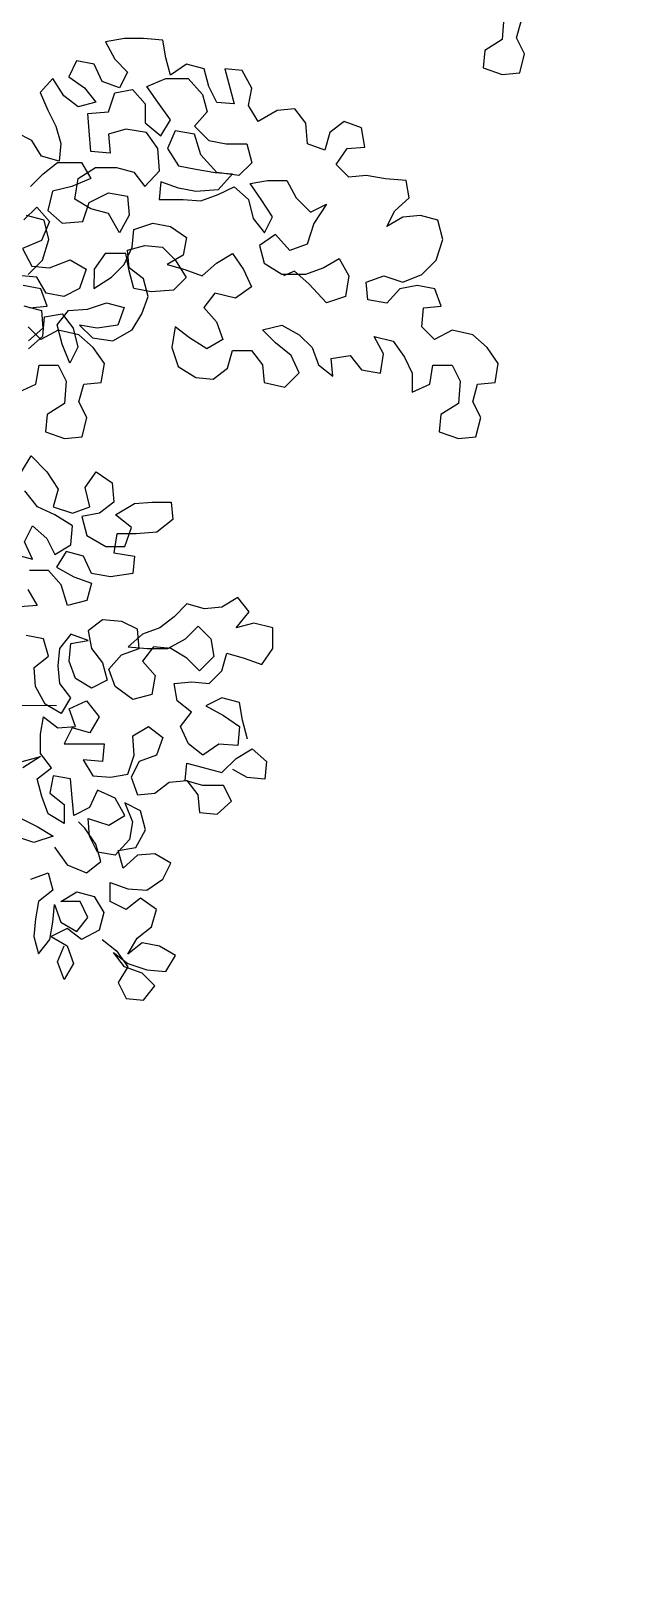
# Model space of a CAD drawing. Header units: inches. Extents: x 350994 to 353538, y 1581369 to 1583842.
# Drawn here: x 351509.033 to 351509.648, y 1583576.493 to 1583578.066 of the extents above; entities that cross this region are included whole.
import ezdxf

# ---------------------------------------------------------------- set-up
doc = ezdxf.new("R2010")
doc.units = ezdxf.units.IN
doc.header["$MEASUREMENT"] = 0
doc.linetypes.add('1', pattern=[0])
doc.layers.add('FOREST', color=96, linetype='Continuous')
doc.layers.add('TREE', color=81, linetype='1')

# ---------------------------------------------------------------- blocks, each defined once
blk = doc.blocks.new('TREE_4')
at = {"color": 94}
for points in [[(2488.3, 6475.2), (2485.3, 6434.7), (2453.5, 6414.5), (2450.6, 6382.7), (2485.3, 6371.1), (2517.1, 6373.9), (2525.8, 6408.6), (2511.4, 6437.5), (2520.1, 6469.3)], [(1606.7, 5793.8), (1638.5, 5808.2), (1644.3, 5842.9), (1679, 5842.8), (1693.5, 5813.9), (1690.5, 5773.4), (1658.7, 5753.2), (1655.8, 5721.4), (1690.5, 5709.8), (1722.3, 5712.7), (1731, 5747.4), (1716.6, 5776.3), (1725.3, 5808.1), (1757.1, 5811), (1762.9, 5845.7), (1742.7, 5874.6), (1716.7, 5897.7), (1679.1, 5906.5), (1647.3, 5889.1), (1624.2, 5912.3)], [(1627.1, 5947), (1658.9, 5949.8), (1647.3, 5981.7), (1615.5, 5987.5)], [(1624.2, 6007.7), (1650.3, 6033.7), (1661.9, 6071.3), (1653.2, 6106), (1621.4, 6114.7)], [(1616.8, 6106.7), (1640, 6129.8), (1663.1, 6103.7), (1648.6, 6069), (1613.9, 6054.6), (1631.2, 6022.8), (1663, 6019.9), (1700.6, 6034.3), (1729.5, 6016.9), (1717.9, 5982.2), (1689, 5967.8), (1657.2, 5973.6), (1639.9, 6002.6), (1605.2, 6005.5)], [(1616.7, 5950.5), (1648.5, 5941.8), (1651.3, 5910), (1625.3, 5886.9)], [(1625.3, 5872.5), (1651.3, 5895.6), (1654.3, 5930.3), (1686.1, 5936), (1706.3, 5910), (1714.9, 5875.3), (1700.4, 5846.4), (1686, 5881.1), (1677.4, 5915.8), (1697.6, 5941.8), (1732.3, 5944.6), (1767, 5956.2), (1798.8, 5947.5), (1787.2, 5915.7), (1749.6, 5909.9), (1717.8, 5915.7), (1741, 5892.6), (1778.5, 5886.8), (1813.3, 5907), (1830.6, 5935.9), (1842.2, 5967.7), (1833.6, 5999.5), (1807.6, 6019.8), (1804.7, 6051.6), (1836.5, 6060.2), (1868.3, 6057.3), (1891.4, 6034.1), (1911.6, 6002.3), (1888.5, 5979.2), (1848, 5976.3), (1816.2, 5982.2), (1807.6, 6014), (1801.8, 6045.8), (1764.2, 6045.8), (1744, 6016.9), (1743.9, 5982.2), (1775.8, 6002.4), (1798.9, 6025.5), (1813.4, 6057.3), (1816.3, 6089.1), (1851, 6100.7), (1882.8, 6094.9), (1911.7, 6074.6), (1905.9, 6042.8), (1877, 6025.5), (1908.8, 6016.8), (1940.6, 6005.2), (1966.6, 6028.3), (1995.5, 6045.6), (2015.7, 6016.7), (2030.2, 5984.9), (2001.2, 5964.6), (1963.7, 5973.3), (1943.4, 5947.3), (1966.5, 5921.3), (1978, 5889.5), (1949.1, 5872.2), (1917.3, 5892.4), (1891.3, 5912.7), (1885.5, 5875.1), (1897, 5840.4), (1928.8, 5820.1), (1960.6, 5817.2), (1986.7, 5837.4), (1995.4, 5869.2), (2030.1, 5869.2), (2050.3, 5843.2), (2053.1, 5811.4), (2090.7, 5802.6), (2116.8, 5828.6), (2102.3, 5860.5), (2073.4, 5883.6), (2050.3, 5906.8), (2085, 5915.4), (2116.8, 5898), (2139.9, 5874.9), (2151.5, 5843.1), (2177.5, 5822.8), (2174.6, 5854.6), (2209.3, 5860.4), (2229.5, 5834.3), (2264.2, 5828.5), (2270, 5863.2), (2252.7, 5895), (2287.4, 5886.3), (2307.6, 5857.4), (2322, 5828.5), (2322, 5793.8), (2353.8, 5808.2), (2359.6, 5842.9), (2394.3, 5842.8), (2408.8, 5813.9), (2405.8, 5773.4), (2374, 5753.2), (2371.1, 5721.4), (2405.8, 5709.8), (2437.6, 5712.7), (2446.3, 5747.4), (2431.9, 5776.3), (2440.6, 5808.1), (2472.4, 5811), (2478.2, 5845.7), (2458, 5874.6), (2432, 5897.7), (2394.4, 5906.5), (2362.6, 5889.1), (2339.5, 5912.3), (2342.4, 5947), (2374.2, 5949.8), (2362.7, 5981.7), (2330.9, 5987.5), (2299.1, 5981.7), (2275.9, 5955.7), (2241.2, 5961.5), (2238.4, 5993.3), (2270.2, 6004.9), (2304.9, 5993.3), (2339.6, 6007.7), (2365.6, 6033.7), (2377.2, 6071.3), (2368.6, 6106), (2336.8, 6114.7), (2305, 6111.8), (2276, 6094.5), (2290.5, 6123.4), (2316.6, 6146.5), (2310.8, 6178.3), (2273.2, 6181.2), (2238.5, 6187.1), (2206.7, 6184.2), (2183.6, 6207.3), (2203.9, 6236.2), (2235.7, 6239.1), (2229.9, 6273.8), (2198.1, 6285.4), (2172.1, 6265.2), (2163.4, 6233.4), (2131.6, 6245), (2128.7, 6282.6), (2108.5, 6308.6), (2076.7, 6305.7), (2042, 6285.5), (2024.7, 6314.5), (2030.5, 6346.3), (2013.2, 6378.1), (1981.4, 6381), (1998.7, 6317.4), (1966.9, 6320.3), (1952.4, 6349.2), (1943.8, 6381), (1912, 6389.7), (1883.1, 6369.5), (1874.4, 6401.3), (1868.7, 6433.2), (1834, 6436.1), (1799.3, 6436.1), (1764.6, 6430.4), (1781.9, 6398.5), (1805, 6375.4), (1790.5, 6346.5), (1758.7, 6358.1), (1744.3, 6389.9), (1712.5, 6395.7), (1698, 6366.8), (1726.9, 6346.5), (1747.1, 6320.5), (1715.3, 6311.9), (1689.3, 6332.1), (1669.1, 6363.9), (1646, 6337.9), (1660.4, 6306.1), (1674.8, 6277.2), (1683.5, 6245.4), (1680.5, 6213.6), (1648.7, 6222.3), (1631.4, 6251.2), (1602.5, 6265.7)], [(1628.4, 6167.4), (1651.6, 6190.5), (1677.6, 6210.7), (1721, 6210.7), (1738.3, 6181.7), (1703.6, 6167.3), (1668.9, 6158.7), (1660.2, 6124), (1686.2, 6100.8), (1723.8, 6103.7), (1735.4, 6138.4), (1770.1, 6155.7), (1804.8, 6149.9), (1807.7, 6115.2), (1790.3, 6083.4), (1770.1, 6118.1), (1738.3, 6126.8), (1709.4, 6144.2), (1715.2, 6181.7), (1747, 6202), (1784.6, 6201.9), (1816.4, 6193.2), (1836.6, 6167.2), (1862.7, 6196.1), (1859.8, 6236.6), (1839.6, 6265.5), (1802, 6271.3), (1770.2, 6262.7), (1773.1, 6228), (1738.4, 6230.9), (1735.5, 6268.5), (1732.7, 6300.3), (1770.2, 6303.1), (1781.8, 6337.8), (1813.7, 6343.6), (1836.8, 6317.5), (1836.7, 6282.8), (1865.6, 6259.7), (1883, 6288.6), (1859.9, 6320.4), (1839.7, 6349.3), (1874.4, 6363.8), (1914.9, 6363.7), (1940.9, 6334.8), (1949.5, 6303), (1926.4, 6277), (1952.3, 6250.9), (1984.1, 6245.1), (2021.7, 6245.1), (2030.4, 6210.4), (2007.2, 6187.3), (1966.8, 6193.1), (1937.9, 6224.9), (1926.3, 6262.5), (1891.6, 6268.3), (1877.2, 6236.5), (1897.4, 6204.7), (1929.2, 6198.9), (1963.9, 6193.1), (1995.7, 6190.2), (1969.6, 6161.3), (1929.1, 6158.4), (1897.3, 6164.2), (1865.5, 6175.8), (1862.6, 6144), (1906, 6144), (1937.8, 6141.1), (1969.6, 6152.6), (1998.5, 6167), (2024.5, 6143.9), (2033.2, 6109.2), (2053.4, 6083.1), (2067.9, 6112), (2047.7, 6143.9), (2027.5, 6172.8), (2059.3, 6178.5), (2094, 6178.5), (2111.3, 6146.7), (2137.3, 6120.6), (2166.2, 6135.1), (2143, 6100.4), (2131.4, 6062.8), (2099.6, 6051.3), (2073.6, 6080.2), (2044.7, 6060), (2053.3, 6028.2), (2085.1, 6007.9), (2128.5, 6007.9), (2160.3, 6019.4), (2189.2, 6036.7), (2206.6, 6004.9), (2200.7, 5967.3), (2166, 5955.8), (2134.3, 5990.5), (2108.3, 6013.7), (2088, 6005)], [(2022.5, 5163.1), (2013.8, 5197.8), (2008.1, 5229.6), (1976.3, 5238.3), (1947.3, 5223.9), (1979.1, 5206.5), (2008, 5186.2), (2005.1, 5151.5), (1970.4, 5154.4), (1941.5, 5134.2), (1915.5, 5154.5), (1901.1, 5186.3), (1921.3, 5212.3), (1895.3, 5232.6), (1889.6, 5264.4), (1921.4, 5267.3), (1953.2, 5264.3), (1976.3, 5287.4), (1985, 5319.2), (2016.8, 5310.5), (2048.6, 5298.9), (2068.9, 5327.8), (2068.9, 5365.4), (2034.2, 5374.1), (2002.4, 5365.5), (2025.6, 5394.4), (2005.4, 5420.4), (1976.4, 5403.1), (1944.6, 5400.2), (1912.8, 5408.9), (1889.7, 5385.8), (1863.6, 5365.6), (1831.8, 5354.1), (1805.8, 5331), (1840.5, 5328), (1878.1, 5328), (1909.9, 5345.3), (1933, 5368.4), (1956.1, 5345.3), (1961.9, 5313.5), (1935.8, 5287.5), (1912.7, 5310.6), (1883.8, 5328), (1852, 5330.9), (1831.8, 5304.9), (1854.9, 5278.9), (1849.1, 5244.2), (1814.4, 5235.5), (1782.6, 5258.7), (1771, 5290.5), (1794.2, 5316.5), (1826, 5328.1), (1823.1, 5362.8), (1794.3, 5377.2), (1759.6, 5380.2), (1733.5, 5359.9), (1739.3, 5328.1), (1759.5, 5302.1), (1768.1, 5270.3), (1739.2, 5255.9), (1710.3, 5273.2), (1698.8, 5305), (1701.7, 5336.8), (1733.5, 5342.6), (1701.7, 5354.2), (1681.4, 5328.2), (1678.5, 5296.4), (1681.4, 5264.6), (1701.6, 5238.5), (1684.2, 5209.6), (1655.3, 5227), (1638, 5258.8), (1635.2, 5293.5), (1661.2, 5313.8), (1652.5, 5345.6), (1620.7, 5351.4)], [(1600.6, 5498.9), (1632.4, 5490.1), (1618, 5522), (1632.5, 5550.9), (1658.5, 5527.7), (1672.9, 5498.8), (1701.9, 5516.1), (1704.8, 5550.8), (1673, 5571.1), (1641.2, 5585.6), (1618.1, 5614.5)], [(1612.3, 5649.2), (1629.7, 5678.1), (1658.6, 5649.1), (1678.8, 5617.3), (1670.1, 5585.5), (1704.8, 5573.9), (1736.6, 5585.5), (1728, 5620.2), (1748.2, 5649.1), (1777.1, 5628.8), (1780, 5594.1), (1754, 5573.9), (1722.1, 5568.1), (1730.8, 5533.4), (1765.5, 5513.2), (1800.2, 5513.1), (1811.8, 5547.8), (1782.9, 5571), (1817.6, 5591.2), (1849.4, 5594), (1884.1, 5594), (1886.9, 5562.2), (1858, 5539.1), (1820.4, 5536.2), (1785.7, 5536.3), (1779.9, 5501.6), (1817.5, 5495.8), (1814.6, 5464), (1774.1, 5458.2), (1739.4, 5464), (1725, 5495.8), (1693.2, 5504.5), (1675.8, 5475.7), (1707.6, 5458.3), (1739.4, 5446.7), (1730.7, 5414.9), (1696, 5406.2), (1684.4, 5443.8), (1661.3, 5469.9), (1626.6, 5469.9)], [(1623.7, 5435.2), (1641, 5406.3), (1609.2, 5403.4)], [(1675.6, 5224.1), (1597.5, 5224.2)], [(1582.9, 5114.3), (1646.6, 5131.6), (1614.7, 5111.4)], [(1611.8, 5018.9), (1640.7, 5004.4), (1669.6, 4987), (1634.9, 4975.5), (1600.2, 4987.1)], [(1759, 4799), (1785, 4778.7), (1805.2, 4749.8), (1787.9, 4720.9), (1802.3, 4692), (1834.1, 4689.1), (1854.4, 4715.1), (1831.3, 4738.2), (1799.5, 4749.8), (1779.2, 4775.9), (1805.2, 4755.6), (1839.9, 4744), (1874.6, 4741.1), (1892, 4770), (1863.1, 4787.4), (1831.3, 4793.2), (1805.3, 4772.9), (1822.6, 4801.8), (1848.7, 4822.1), (1857.4, 4853.9), (1828.5, 4874.1), (1802.4, 4853.9), (1773.5, 4868.4), (1773.6, 4903.1), (1805.4, 4891.5), (1840.1, 4888.6), (1869, 4908.8), (1883.5, 4937.7), (1854.6, 4955.1), (1822.8, 4952.2), (1796.7, 4929.1), (1788.1, 4960.9), (1819.9, 4966.7), (1837.3, 4998.4), (1828.6, 5033.1), (1799.7, 5047.6), (1814.2, 5012.9), (1808.3, 4981.1), (1782.3, 4952.2), (1750.5, 4958), (1736.1, 4987), (1733.2, 5018.8), (1770.8, 5007.2), (1799.7, 5024.5), (1782.4, 5056.3), (1750.6, 5070.8), (1736.1, 5039), (1707.2, 5024.6), (1704.3, 5056.4), (1701.5, 5091.1), (1669.7, 5096.9), (1663.9, 5065.1), (1689.9, 5044.8), (1689.8, 5010.1), (1660.9, 5027.5), (1649.4, 5059.3), (1640.7, 5091.1), (1666.8, 5111.4), (1646.6, 5137.4), (1646.6, 5172.1), (1652.4, 5203.9), (1678.4, 5183.6), (1710.2, 5186.5), (1698.7, 5218.3), (1730.5, 5232.7), (1753.6, 5203.8), (1736.2, 5174.9), (1704.4, 5183.6), (1690, 5154.7), (1762.2, 5154.6), (1759.3, 5122.8), (1724.6, 5125.8), (1742, 5096.8), (1773.8, 5093.9), (1805.6, 5099.7), (1817.2, 5134.3), (1814.3, 5169), (1843.2, 5186.4), (1869.2, 5166.1), (1857.6, 5134.3), (1825.8, 5122.8), (1811.3, 5093.9), (1822.9, 5062.1), (1854.7, 5064.9), (1880.7, 5085.1), (1912.5, 5088), (1932.7, 5062), (1935.6, 5030.2), (1967.4, 5027.2), (1993.5, 5050.3), (1979, 5079.3), (1941.4, 5079.3), (1909.6, 5088), (1912.6, 5119.8), (1976.2, 5102.4), (2002.2, 5128.4), (2031.1, 5145.7), (2057.1, 5122.6), (2054.2, 5090.8), (2022.4, 5093.7), (1996.4, 5108.2)], [(1672.4, 4966.8), (1695.5, 4935), (1730.2, 4920.5), (1756.3, 4940.7), (1747.6, 4972.5), (1727.4, 5001.4), (1715.9, 5013)], [(1629, 4909), (1660.8, 4920.5), (1669.5, 4888.7), (1643.4, 4868.5), (1637.6, 4836.7), (1634.7, 4804.9), (1643.3, 4773.1), (1663.6, 4799.1), (1669.4, 4830.9), (1672.3, 4862.7), (1683.9, 4830.9), (1712.8, 4813.5), (1733, 4839.5), (1718.6, 4868.4), (1683.9, 4868.5), (1712.8, 4885.8), (1744.6, 4877.1), (1762, 4848.2), (1753.3, 4816.4), (1721.4, 4799), (1695.4, 4819.3), (1666.5, 4804.9), (1695.4, 4787.5), (1706.9, 4755.7), (1689.6, 4726.8), (1678, 4758.6), (1689.6, 4787.5)]]:
    blk.add_lwpolyline(points, dxfattribs=at)

msp = doc.modelspace()

# ---------------------------------------------------------------- hatches: boundary and pattern name
at = {"layer": 'FOREST', "lineweight": 5}
h = msp.add_hatch(dxfattribs=at)
h.set_pattern_fill('ANSI31', color=96, scale=50, style=0)
h.paths.add_polyline_path([(351604.9274, 1583347.98), (351663.0036, 1583522.9504), (351611.8779, 1583545.3594), (351490.2916, 1583598.0852), (351436.5696, 1583404.4646), (351529.745, 1583373.1705)])
h.paths.add_polyline_path([(351517.5086, 1583480.1397), (351575.3657, 1583480.1397), (351575.3657, 1583465.1397), (351517.5086, 1583465.1397)], flags=24)

# ---------------------------------------------------------------- block references
at = {"layer": 'TREE', "lineweight": 5, "xscale": 0.0005632341344607994, "yscale": 0.0005632341490127146, "zscale": 0.0005632341444477617}
msp.add_blockref('TREE_4', (351508.1151, 1583574.4325), dxfattribs=at)

doc.saveas('drawing.dxf')
